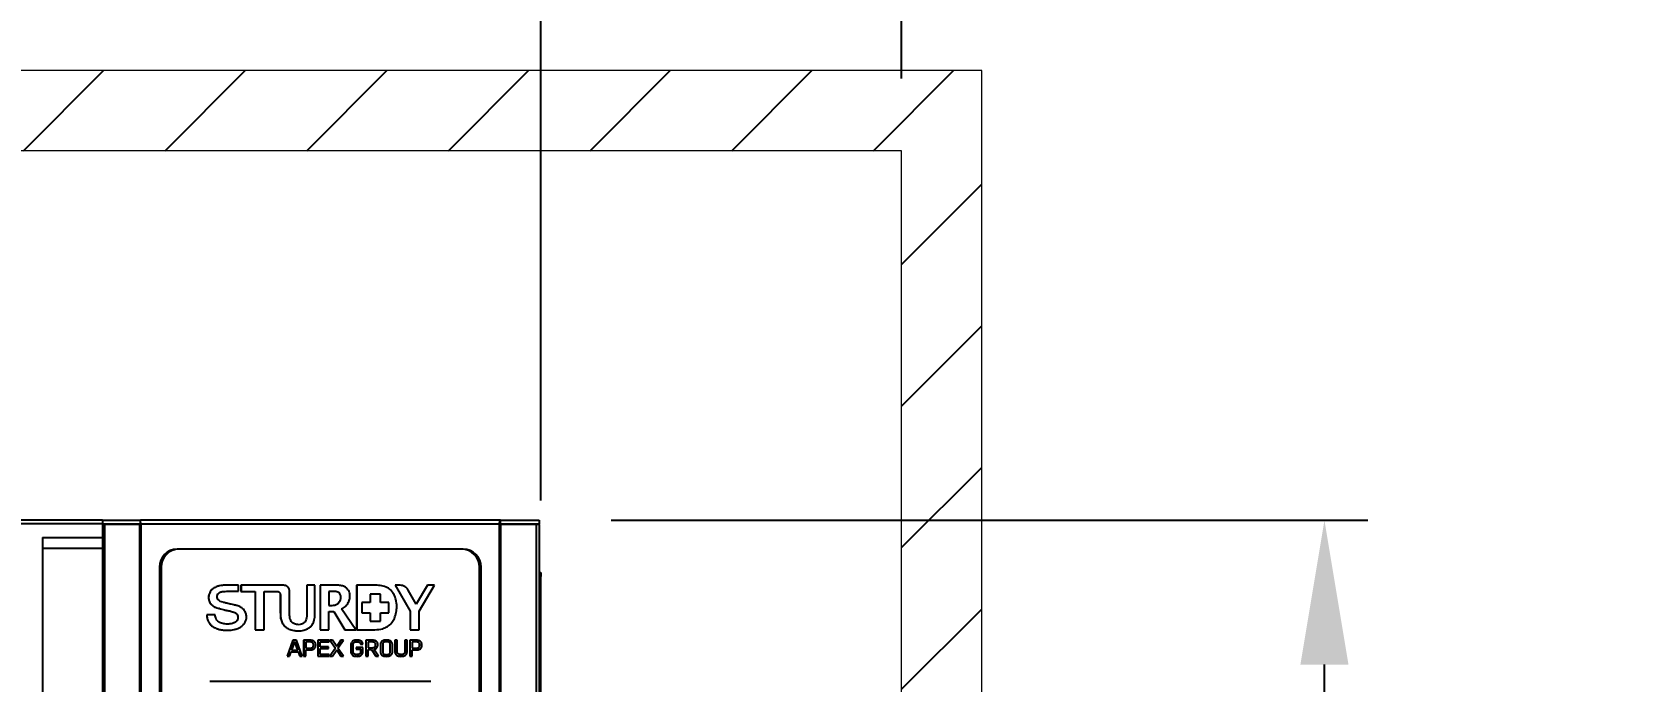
# Model space of a CAD drawing. Header units: millimetres. Extents: x 0 to 4395, y 0 to 3090.
# Drawn here: x 2417.5 to 2859.6, y 1299 to 1479.1 of the extents above; entities that cross this region are included whole.
import ezdxf

# ---------------------------------------------------------------- set-up
doc = ezdxf.new("R2010")
doc.units = ezdxf.units.MM
doc.header["$LTSCALE"] = 10
doc.header["$PDSIZE"] = -1
doc.linetypes.add('HIDDEN', pattern=[1.905, 1.27, -0.635])
doc.layers.add('D', color=102, linetype='Continuous')
doc.layers.add('H', color=2, linetype='HIDDEN')
doc.layers.add('S', color=4, linetype='Continuous', lineweight=15)
doc.styles.add('STU25', font='isocp2.shx')
doc.dimstyles.new('STU25', dxfattribs={"dimscale": 20, "dimtxt": 2.5, "dimasz": 2, "dimexe": 0.6, "dimexo": 1, "dimgap": 1, "dimtad": 1, "dimdsep": 46, "dimtxsty": 'STU25', "dimcen": 2, "dimazin": 2, "dimtfac": 1, "dimtmove": 0, "dimatfit": 3, "dimfxl": 0, "dimtolj": 1, "dimtzin": 0, "dimarcsym": 0})

# ---------------------------------------------------------------- blocks, each defined once
blk = doc.blocks.new('*D12')
at = {"layer": 'D', "color": 0, "lineweight": -2}
for p, q in [((2578.17, 1343.63), (2787.93, 1343.63)), ((2775.93, 849.13), (2775.93, 1303.63)), ((2672.38, 809.13), (2787.93, 809.13))]:
    blk.add_line(p, q, dxfattribs=at)
at = {"layer": 'D', "color": 0}
for points in [[(2782.59, 1303.63), (2769.26, 1303.63), (2775.93, 1343.63)], [(2769.26, 849.13), (2782.59, 849.13), (2775.93, 809.13)]]:
    blk.add_solid(points, dxfattribs=at)
at = {"layer": 'Defpoints', "color": 0}
for p in [(2558.17, 1343.63), (2775.93, 1343.63), (2652.38, 809.13)]:
    blk.add_point(p, dxfattribs=at)
at = {"layer": 'D', "color": 0, "insert": (2730.93, 1049.13), "char_height": 50, "attachment_point": 5, "rotation": 90, "style": 'STU25'}
blk.add_mtext('\\A1;535', dxfattribs=at)
blk = doc.blocks.new('*D14')
at = {"layer": 'D', "color": 0, "lineweight": -2}
for p, q in [((2558.67, 1349.13), (2558.67, 1602.82)), ((2658.67, 1466.13), (2658.67, 1602.82)), ((2518.67, 1590.82), (2478.67, 1590.82)), ((2558.67, 1590.82), (2658.67, 1590.82)), ((2698.67, 1590.82), (2996.28, 1590.82))]:
    blk.add_line(p, q, dxfattribs=at)
at = {"layer": 'D', "color": 0}
for points in [[(2518.67, 1584.16), (2518.67, 1597.49), (2558.67, 1590.82)], [(2698.67, 1597.49), (2698.67, 1584.16), (2658.67, 1590.82)]]:
    blk.add_solid(points, dxfattribs=at)
at = {"layer": 'Defpoints', "color": 0}
for p in [(2658.67, 1590.82), (2658.67, 1446.13), (2558.67, 1329.13)]:
    blk.add_point(p, dxfattribs=at)
at = {"layer": 'D', "color": 0, "insert": (2888.76, 1635.82), "char_height": 50, "attachment_point": 5, "style": 'STU25'}
blk.add_mtext('\\A1;Min100', dxfattribs=at)

msp = doc.modelspace()

# ---------------------------------------------------------------- hatches: boundary and pattern name
at = {"layer": 'H', "ltscale": 5}
h = msp.add_hatch(dxfattribs=at)
h.set_pattern_fill('ANSI31', color=256, scale=222.222222, style=0)
h.set_pattern_definition([(45, (193650.744, 13626.528), (-19.641855, 19.641855), [])])
h.paths.add_polyline_path([(1617.451, 786.911), (1617.451, 1468.353), (2680.894, 1468.353), (2680.894, 786.911)])
h.paths.add_polyline_path([(1639.673, 1446.133), (1639.673, 809.133), (2658.672, 809.133), (2658.672, 1446.133)], flags=16)

# ---------------------------------------------------------------- linework, layer by layer
at = {"color": 7, "linetype": 'Continuous', "lineweight": 25}
for p, q in [((2437.172, 1343.633), (2408.355, 1343.633)), ((2437.172, 1343.633), (2437.172, 1342.633)), ((2437.172, 1343.633), (2447.657, 1343.633)), ((2437.172, 1342.633), (2447.657, 1342.633)), ((2437.172, 1342.633), (2438.343, 1342.533)), ((2437.722, 1342.433), (2437.172, 1342.433)), ((2437.172, 1342.433), (2437.172, 1049.133)), ((2437.722, 1342.433), (2437.722, 1049.133)), ((2447.375, 1342.433), (2437.722, 1342.433)), ((2438.343, 1342.533), (2438.443, 1342.433)), ((2447.781, 1342.433), (2447.375, 1342.433)), ((2447.375, 1342.433), (2447.375, 1049.133)), ((2547.465, 1343.633), (2447.657, 1343.633)), ((2447.657, 1342.633), (2447.657, 1343.633)), ((2547.081, 1342.533), (2447.781, 1342.533)), ((2447.781, 1342.533), (2447.781, 1342.433)), ((2447.781, 1342.433), (2447.781, 1049.133)), ((2547.211, 1342.533), (2547.081, 1342.533)), ((2547.081, 1342.533), (2547.081, 1342.433)), ((2547.081, 1342.433), (2547.081, 1049.133)), ((2547.526, 1342.433), (2547.081, 1342.433)), ((2547.211, 1342.533), (2547.211, 1342.433)), ((2547.465, 1342.633), (2547.465, 1343.633)), ((2547.465, 1343.633), (2558.172, 1343.633)), ((2547.465, 1342.633), (2558.172, 1342.633)), ((2547.526, 1342.433), (2547.526, 1050.233)), ((2557.374, 1342.433), (2547.526, 1342.433)), ((2556.901, 1342.433), (2557.001, 1342.533)), ((2557.001, 1342.533), (2558.172, 1342.633)), ((2557.374, 1342.433), (2557.374, 1050.233)), ((2558.172, 1342.433), (2557.374, 1342.433)), ((2558.172, 1343.633), (2558.172, 1342.633)), ((2558.172, 1342.433), (2558.172, 1342.623)), ((2558.172, 1342.433), (2558.172, 1049.133)), ((2420.472, 1338.883), (2420.472, 1335.883)), ((2420.472, 1338.883), (2437.172, 1338.883)), ((2420.472, 1335.883), (2437.172, 1335.883)), ((2420.472, 1335.883), (2420.472, 1231.101)), ((2537.166, 1335.633), (2457.848, 1335.633)), ((2536.67, 1335.633), (2458.343, 1335.633)), ((2452.89, 1330.633), (2452.89, 1138.633)), ((2453.021, 1330.633), (2452.89, 1330.633)), ((2453.021, 1138.633), (2453.021, 1330.633)), ((2453.386, 1330.633), (2453.386, 1139.033)), ((2541.628, 1139.033), (2541.628, 1330.633)), ((2541.628, 1330.633), (2541.693, 1330.633)), ((2541.693, 1139.033), (2541.693, 1330.633)), ((2542.123, 1138.633), (2542.123, 1330.633)), ((2558.172, 1329.133), (2558.672, 1329.133)), ((2558.172, 1328.083), (2558.672, 1328.083)), ((2558.672, 1329.133), (2558.672, 1328.083)), ((2558.672, 839.133), (2558.672, 1328.083)), ((2466.545, 1322.193), (2466.532, 1322.193)), ((2466.971, 1323.767), (2466.958, 1323.767)), ((2468.097, 1324.869), (2468.084, 1324.869)), ((2469.533, 1325.477), (2469.52, 1325.477)), ((2474.804, 1325.624), (2471.526, 1325.624)), ((2473.191, 1323.952), (2473.174, 1323.952)), ((2474.796, 1323.946), (2474.804, 1325.624)), ((2487.284, 1325.624), (2475.526, 1325.624)), ((2475.526, 1325.624), (2475.526, 1323.921)), ((2475.526, 1323.921), (2479.428, 1323.921)), ((2475.539, 1325.624), (2475.539, 1323.921)), ((2479.428, 1323.921), (2479.428, 1313.296)), ((2479.441, 1323.921), (2479.428, 1323.921)), ((2479.441, 1323.921), (2479.441, 1313.296)), ((2481.967, 1313.296), (2481.967, 1323.921)), ((2481.967, 1323.921), (2485.386, 1323.921)), ((2485.53, 1323.931), (2485.513, 1323.931)), ((2486.157, 1323.692), (2486.144, 1323.692)), ((2486.428, 1323.008), (2486.428, 1318.076)), ((2486.441, 1323.008), (2486.428, 1323.008)), ((2486.441, 1323.008), (2486.441, 1318.076)), ((2487.297, 1325.624), (2487.284, 1325.624)), ((2488.967, 1318.058), (2488.967, 1323.817)), ((2493.808, 1325.624), (2493.808, 1317.876)), ((2496.025, 1325.624), (2493.808, 1325.624)), ((2493.821, 1325.624), (2493.821, 1317.876)), ((2496.025, 1318.051), (2496.025, 1325.624)), ((2502.024, 1325.624), (2497.456, 1325.624)), ((2497.456, 1325.624), (2497.456, 1313.296)), ((2497.469, 1325.624), (2497.469, 1313.296)), ((2499.847, 1323.937), (2499.847, 1320.029)), ((2500.732, 1323.937), (2499.847, 1323.937)), ((2500.745, 1323.937), (2500.732, 1323.937)), ((2502.732, 1323.491), (2502.719, 1323.491)), ((2503.221, 1322.287), (2503.208, 1322.287)), ((2512.856, 1325.624), (2507.596, 1325.624)), ((2507.596, 1325.624), (2507.596, 1313.296)), ((2507.609, 1325.624), (2507.609, 1313.296)), ((2511.349, 1323.196), (2511.349, 1320.837)), ((2514.195, 1323.196), (2511.349, 1323.196)), ((2514.195, 1320.837), (2514.195, 1323.196)), ((2514.208, 1323.196), (2514.195, 1323.196)), ((2514.208, 1320.837), (2514.208, 1323.196)), ((2519.279, 1325.624), (2518.302, 1325.624)), ((2518.302, 1325.624), (2522.41, 1318.46)), ((2518.316, 1325.624), (2522.423, 1318.46)), ((2519.292, 1325.624), (2519.279, 1325.624)), ((2524.093, 1320.421), (2521.868, 1324.301)), ((2527.201, 1325.624), (2524.093, 1320.421)), ((2527.214, 1325.624), (2524.106, 1320.421)), ((2524.95, 1318.476), (2529.219, 1325.624)), ((2529.219, 1325.624), (2527.201, 1325.624)), ((2468.386, 1317.43), (2466.021, 1317.43)), ((2466.686, 1321.268), (2466.673, 1321.268)), ((2467.17, 1320.409), (2467.157, 1320.409)), ((2468.087, 1319.677), (2468.074, 1319.677)), ((2469.534, 1319.147), (2469.521, 1319.147)), ((2471.891, 1318.6), (2471.878, 1318.6)), ((2473.565, 1318.154), (2473.552, 1318.154)), ((2474.331, 1317.692), (2474.318, 1317.692)), ((2486.441, 1318.076), (2486.428, 1318.076)), ((2493.821, 1317.876), (2493.808, 1317.876)), ((2499.847, 1320.029), (2500.428, 1320.029)), ((2499.847, 1313.296), (2499.847, 1318.343)), ((2499.847, 1318.343), (2501.229, 1318.343)), ((2500.441, 1320.029), (2500.428, 1320.029)), ((2501.229, 1318.343), (2504.274, 1313.296)), ((2501.242, 1318.343), (2501.229, 1318.343)), ((2501.242, 1318.343), (2504.287, 1313.296)), ((2502.613, 1320.72), (2502.6, 1320.72)), ((2507.365, 1313.296), (2503.379, 1319.058)), ((2509.071, 1320.837), (2509.071, 1317.966)), ((2511.349, 1320.837), (2509.071, 1320.837)), ((2509.071, 1317.966), (2511.349, 1317.966)), ((2511.349, 1317.966), (2511.349, 1315.669)), ((2516.534, 1320.837), (2514.195, 1320.837)), ((2514.195, 1315.669), (2514.195, 1317.966)), ((2514.195, 1317.966), (2516.534, 1317.966)), ((2514.208, 1315.669), (2514.208, 1317.966)), ((2516.534, 1317.966), (2516.534, 1320.837)), ((2516.547, 1320.837), (2516.534, 1320.837)), ((2516.547, 1317.966), (2516.534, 1317.966)), ((2516.547, 1317.966), (2516.547, 1320.837)), ((2522.41, 1318.46), (2522.41, 1313.296)), ((2522.423, 1318.46), (2522.41, 1318.46)), ((2522.423, 1318.46), (2522.423, 1313.296)), ((2524.106, 1320.421), (2524.093, 1320.421)), ((2524.95, 1313.296), (2524.95, 1318.476)), ((2466.507, 1315.504), (2466.494, 1315.504)), ((2467.717, 1314.166), (2467.704, 1314.166)), ((2469.497, 1313.391), (2469.484, 1313.391)), ((2471.823, 1314.856), (2471.81, 1314.856)), ((2473.149, 1315.016), (2473.136, 1315.016)), ((2474.038, 1315.429), (2474.025, 1315.429)), ((2474.53, 1316.008), (2474.517, 1316.008)), ((2474.681, 1316.673), (2474.668, 1316.673)), ((2479.428, 1313.296), (2481.967, 1313.296)), ((2487.076, 1314.955), (2487.063, 1314.955)), ((2488.803, 1313.481), (2488.79, 1313.481)), ((2491.458, 1314.672), (2491.445, 1314.672)), ((2493.18, 1315.332), (2493.167, 1315.332)), ((2497.456, 1313.296), (2499.847, 1313.296)), ((2504.274, 1313.296), (2507.365, 1313.296)), ((2507.596, 1313.296), (2512.632, 1313.296)), ((2511.349, 1315.669), (2514.195, 1315.669)), ((2514.208, 1315.669), (2514.195, 1315.669)), ((2522.41, 1313.296), (2524.95, 1313.296)), ((2489.874, 1310.375), (2488.332, 1305.957)), ((2489.887, 1310.375), (2488.345, 1305.957)), ((2490.355, 1309.935), (2489.567, 1307.666)), ((2490.91, 1310.375), (2489.874, 1310.375)), ((2490.463, 1309.935), (2490.355, 1309.935)), ((2490.476, 1309.935), (2490.463, 1309.935)), ((2491.251, 1307.666), (2490.463, 1309.935)), ((2491.264, 1307.666), (2490.476, 1309.935)), ((2492.478, 1305.957), (2490.91, 1310.375)), ((2494.642, 1310.374), (2492.893, 1310.374)), ((2492.893, 1310.374), (2492.893, 1305.957)), ((2492.906, 1310.374), (2492.906, 1305.957)), ((2493.532, 1309.904), (2493.532, 1308.169)), ((2494.626, 1309.904), (2493.532, 1309.904)), ((2494.639, 1309.904), (2494.626, 1309.904)), ((2495.609, 1309.191), (2495.596, 1309.191)), ((2495.596, 1308.888), (2495.596, 1309.191)), ((2495.609, 1308.888), (2495.596, 1308.888)), ((2495.609, 1308.888), (2495.609, 1309.191)), ((2496.234, 1308.881), (2496.234, 1309.204)), ((2500.007, 1310.374), (2496.815, 1310.374)), ((2496.815, 1310.374), (2496.815, 1305.957)), ((2496.828, 1310.374), (2496.828, 1305.957)), ((2497.454, 1308.528), (2497.454, 1309.903)), ((2497.454, 1309.903), (2500.007, 1309.903)), ((2499.817, 1308.528), (2497.454, 1308.528)), ((2499.817, 1308.057), (2499.817, 1308.528)), ((2500.007, 1309.903), (2500.007, 1310.374)), ((2500.903, 1310.374), (2500.19, 1310.374)), ((2500.19, 1310.374), (2501.708, 1308.175)), ((2500.203, 1310.374), (2501.721, 1308.175)), ((2502.056, 1308.64), (2500.903, 1310.374)), ((2503.233, 1310.374), (2502.056, 1308.64)), ((2502.069, 1308.64), (2502.056, 1308.64)), ((2503.246, 1310.374), (2502.069, 1308.64)), ((2502.412, 1308.181), (2503.938, 1310.374)), ((2503.938, 1310.374), (2503.233, 1310.374)), ((2505.995, 1309.247), (2505.995, 1307.09)), ((2506.008, 1309.247), (2505.995, 1309.247)), ((2506.008, 1309.247), (2506.008, 1307.09)), ((2506.634, 1307.09), (2506.634, 1309.235)), ((2507.685, 1309.953), (2507.668, 1309.953)), ((2508.698, 1309.241), (2509.336, 1309.241)), ((2511.875, 1310.374), (2510.126, 1310.374)), ((2510.126, 1310.374), (2510.126, 1305.957)), ((2510.139, 1310.374), (2510.139, 1305.957)), ((2510.763, 1309.904), (2510.763, 1308.293)), ((2511.858, 1309.904), (2510.763, 1309.904)), ((2511.871, 1309.904), (2511.858, 1309.904)), ((2512.837, 1309.005), (2512.837, 1309.191)), ((2512.85, 1309.191), (2512.837, 1309.191)), ((2512.85, 1309.005), (2512.837, 1309.005)), ((2512.85, 1309.005), (2512.85, 1309.191)), ((2513.475, 1308.999), (2513.475, 1309.21)), ((2514.172, 1309.247), (2514.172, 1307.09)), ((2514.185, 1309.247), (2514.172, 1309.247)), ((2514.185, 1309.247), (2514.185, 1307.09)), ((2514.811, 1309.235), (2514.811, 1307.09)), ((2515.86, 1309.953), (2515.846, 1309.953)), ((2516.876, 1307.09), (2516.876, 1309.235)), ((2516.889, 1309.235), (2516.876, 1309.235)), ((2516.889, 1307.09), (2516.889, 1309.235)), ((2517.514, 1307.084), (2517.514, 1309.241)), ((2518.857, 1310.375), (2518.219, 1310.375)), ((2518.219, 1310.375), (2518.219, 1307.09)), ((2518.232, 1310.375), (2518.232, 1307.09)), ((2518.857, 1307.09), (2518.857, 1310.375)), ((2521.568, 1310.375), (2520.93, 1310.375)), ((2520.93, 1310.375), (2520.93, 1307.09)), ((2520.943, 1310.375), (2520.943, 1307.09)), ((2521.568, 1307.084), (2521.568, 1310.375)), ((2524.106, 1310.374), (2522.356, 1310.374)), ((2522.356, 1310.374), (2522.356, 1305.957)), ((2522.369, 1310.374), (2522.369, 1305.957)), ((2522.995, 1309.904), (2522.995, 1308.169)), ((2524.09, 1309.904), (2522.995, 1309.904)), ((2524.103, 1309.904), (2524.09, 1309.904)), ((2525.073, 1309.191), (2525.06, 1309.191)), ((2525.06, 1308.888), (2525.06, 1309.191)), ((2525.073, 1308.888), (2525.06, 1308.888)), ((2525.073, 1308.888), (2525.073, 1309.191)), ((2525.698, 1308.881), (2525.698, 1309.204)), ((2488.332, 1305.957), (2488.97, 1305.957)), ((2488.97, 1305.957), (2489.418, 1307.202)), ((2489.418, 1307.202), (2491.416, 1307.202)), ((2489.567, 1307.666), (2491.251, 1307.666)), ((2491.264, 1307.666), (2491.251, 1307.666)), ((2491.416, 1307.202), (2491.847, 1305.957)), ((2491.429, 1307.202), (2491.416, 1307.202)), ((2491.429, 1307.202), (2491.86, 1305.957)), ((2491.847, 1305.957), (2492.478, 1305.957)), ((2492.893, 1305.957), (2493.532, 1305.957)), ((2493.532, 1308.169), (2494.642, 1308.169)), ((2493.532, 1305.957), (2493.532, 1307.698)), ((2493.532, 1307.698), (2494.676, 1307.698)), ((2494.655, 1308.169), (2494.642, 1308.169)), ((2496.815, 1305.957), (2500.007, 1305.957)), ((2497.454, 1306.427), (2497.454, 1308.057)), ((2497.454, 1308.057), (2499.817, 1308.057)), ((2500.007, 1306.427), (2497.454, 1306.427)), ((2500.007, 1305.957), (2500.007, 1306.427)), ((2501.708, 1308.175), (2500.182, 1305.957)), ((2500.182, 1305.957), (2500.911, 1305.957)), ((2501.721, 1308.175), (2500.195, 1305.957)), ((2500.911, 1305.957), (2502.065, 1307.704)), ((2501.721, 1308.175), (2501.708, 1308.175)), ((2502.065, 1307.704), (2503.225, 1305.957)), ((2502.078, 1307.704), (2502.065, 1307.704)), ((2502.078, 1307.704), (2503.238, 1305.957)), ((2503.955, 1305.957), (2502.412, 1308.181)), ((2503.225, 1305.957), (2503.955, 1305.957)), ((2506.008, 1307.09), (2505.995, 1307.09)), ((2509.336, 1308.392), (2507.479, 1308.392)), ((2507.479, 1308.392), (2507.479, 1307.921)), ((2507.479, 1307.921), (2508.698, 1307.921)), ((2507.492, 1308.392), (2507.492, 1307.921)), ((2507.668, 1306.365), (2507.683, 1306.365)), ((2508.698, 1307.921), (2508.698, 1307.09)), ((2508.711, 1307.921), (2508.698, 1307.921)), ((2508.711, 1307.09), (2508.698, 1307.09)), ((2508.711, 1307.921), (2508.711, 1307.09)), ((2509.336, 1307.084), (2509.336, 1308.392)), ((2510.126, 1305.957), (2510.763, 1305.957)), ((2510.763, 1308.293), (2511.875, 1308.293)), ((2510.763, 1305.957), (2510.763, 1307.822)), ((2510.763, 1307.822), (2511.734, 1307.822)), ((2511.734, 1307.822), (2512.895, 1305.957)), ((2511.747, 1307.822), (2511.734, 1307.822)), ((2511.747, 1307.822), (2512.908, 1305.957)), ((2511.888, 1308.293), (2511.875, 1308.293)), ((2513.616, 1305.957), (2512.405, 1307.865)), ((2512.895, 1305.957), (2513.616, 1305.957)), ((2514.185, 1307.09), (2514.172, 1307.09)), ((2515.846, 1306.365), (2515.86, 1306.365)), ((2516.889, 1307.09), (2516.876, 1307.09)), ((2518.232, 1307.09), (2518.219, 1307.09)), ((2519.892, 1306.365), (2519.907, 1306.365)), ((2520.943, 1307.09), (2520.93, 1307.09)), ((2522.356, 1305.957), (2522.995, 1305.957)), ((2522.995, 1308.169), (2524.106, 1308.169)), ((2522.995, 1305.957), (2522.995, 1307.698)), ((2522.995, 1307.698), (2524.139, 1307.698)), ((2524.119, 1308.169), (2524.106, 1308.169)), ((2466.87, 1299.033), (2528.143, 1299.033))]:
    msp.add_line(p, q, dxfattribs=at)
at = {"color": 8, "linetype": 'Continuous', "lineweight": 25}
for p, q in [((2437.289, 1342.623), (2410.243, 1342.623)), ((2438.343, 1342.533), (2447.781, 1342.533)), ((2547.211, 1342.533), (2557.001, 1342.533)), ((2557.162, 1342.433), (2557.162, 1342.547))]:
    msp.add_line(p, q, dxfattribs=at)
at = {"color": 7, "linetype": 'Continuous', "lineweight": 25}
for centre, start, end in [((2457.869, 1330.654), 90.24624, 180.24403), ((2457.999, 1330.654), 90.24624, 180.24403), ((2458.365, 1330.654), 90.24624, 180.24403), ((2536.649, 1330.654), 359.75587, 89.75369), ((2536.714, 1330.654), 359.75606, 89.75384), ((2537.145, 1330.654), 359.75641, 89.75349)]:
    msp.add_arc(centre, 4.979, start, end, dxfattribs=at)
for points, knots in [([(2447.781, 1342.533), (2447.761, 1342.677), (2447.721, 1342.966), (2447.687, 1343.329), (2447.668, 1343.584), (2447.661, 1343.617), (2447.657, 1343.633)], [0, 0, 0, 0, 0.25000182, 0.50000015, 0.750018, 1, 1, 1, 1]), ([(2447.771, 1342.607), (2447.754, 1342.614), (2447.716, 1342.63), (2447.678, 1342.632), (2447.657, 1342.633)], [0, 0, 0, 0, 0.4549433, 1, 1, 1, 1]), ([(2547.465, 1343.633), (2547.426, 1343.617), (2547.348, 1343.584), (2547.241, 1343.329), (2547.147, 1342.966), (2547.103, 1342.677), (2547.081, 1342.533)], [0, 0, 0, 0, 0.25001541, 0.50000212, 0.74999902, 1, 1, 1, 1]), ([(2547.465, 1342.633), (2547.443, 1342.632), (2547.4, 1342.629), (2547.335, 1342.605), (2547.272, 1342.572), (2547.231, 1342.546), (2547.211, 1342.533)], [0, 0, 0, 0, 0.2500108, 0.4999664, 0.7500099, 1, 1, 1, 1]), ([(2558.172, 1328.954), (2558.239, 1328.915), (2558.424, 1328.806), (2558.622, 1328.492), (2558.655, 1328.219), (2558.672, 1328.083)], [0, 0, 0, 0, 0.2202729, 0.610141, 1, 1, 1, 1]), ([(2558.672, 1328.083), (2558.655, 1328.054), (2558.622, 1327.995), (2558.424, 1327.919), (2558.239, 1327.873), (2558.172, 1327.856)], [0, 0, 0, 0, 0.38985059, 0.77970932, 1, 1, 1, 1]), ([(2466.958, 1323.767), (2466.821, 1323.499), (2466.568, 1323.003), (2466.543, 1322.448), (2466.532, 1322.193)], [0, 0, 0, 0, 0.5406885, 1, 1, 1, 1]), ([(2466.532, 1322.193), (2466.54, 1322.018), (2466.553, 1321.704), (2466.636, 1321.401), (2466.673, 1321.268)], [0, 0, 0, 0, 0.5580213, 1, 1, 1, 1]), ([(2466.971, 1323.767), (2466.834, 1323.499), (2466.581, 1323.003), (2466.557, 1322.448), (2466.545, 1322.193)], [0, 0, 0, 0, 0.5406879, 1, 1, 1, 1]), ([(2466.545, 1322.193), (2466.553, 1322.018), (2466.566, 1321.704), (2466.649, 1321.401), (2466.686, 1321.268)], [0, 0, 0, 0, 0.5580227, 1, 1, 1, 1]), ([(2468.084, 1324.869), (2467.837, 1324.695), (2467.402, 1324.388), (2467.092, 1323.955), (2466.958, 1323.767)], [0, 0, 0, 0, 0.5655785, 1, 1, 1, 1]), ([(2468.097, 1324.869), (2467.851, 1324.695), (2467.415, 1324.388), (2467.105, 1323.955), (2466.971, 1323.767)], [0, 0, 0, 0, 0.5655751, 1, 1, 1, 1]), ([(2469.52, 1325.477), (2469.232, 1325.397), (2468.726, 1325.256), (2468.277, 1324.985), (2468.084, 1324.869)], [0, 0, 0, 0, 0.5704328, 1, 1, 1, 1]), ([(2469.533, 1325.477), (2469.245, 1325.397), (2468.739, 1325.256), (2468.29, 1324.985), (2468.097, 1324.869)], [0, 0, 0, 0, 0.5704341, 1, 1, 1, 1]), ([(2468.897, 1322.446), (2468.907, 1322.605), (2468.925, 1322.878), (2469.071, 1323.107), (2469.133, 1323.203)], [0, 0, 0, 0, 0.5801413, 1, 1, 1, 1]), ([(2469.343, 1321.445), (2469.267, 1321.516), (2469.116, 1321.656), (2468.934, 1321.996), (2468.911, 1322.272), (2468.897, 1322.446)], [0, 0, 0, 0, 0.27525575, 0.54434721, 1, 1, 1, 1]), ([(2469.133, 1323.203), (2469.229, 1323.31), (2469.402, 1323.503), (2469.628, 1323.627), (2469.729, 1323.683)], [0, 0, 0, 0, 0.5532092, 1, 1, 1, 1]), ([(2471.526, 1325.624), (2471.147, 1325.626), (2470.475, 1325.63), (2469.811, 1325.524), (2469.52, 1325.477)], [0, 0, 0, 0, 0.5628337, 1, 1, 1, 1]), ([(2471.539, 1325.624), (2471.16, 1325.626), (2470.488, 1325.63), (2469.824, 1325.524), (2469.533, 1325.477)], [0, 0, 0, 0, 0.5628399, 1, 1, 1, 1]), ([(2469.729, 1323.683), (2469.868, 1323.732), (2470.124, 1323.823), (2470.391, 1323.869), (2470.513, 1323.889)], [0, 0, 0, 0, 0.5441135, 1, 1, 1, 1]), ([(2470.513, 1323.889), (2470.709, 1323.905), (2471.22, 1323.945), (2472.649, 1323.95), (2473.88, 1323.948), (2474.796, 1323.946)], [0, 0, 0, 0, 0.1377621, 0.3586369, 1, 1, 1, 1]), ([(2485.386, 1323.921), (2485.456, 1323.927), (2485.598, 1323.939), (2485.866, 1323.874), (2486.036, 1323.763), (2486.144, 1323.692)], [0, 0, 0, 0, 0.2583389, 0.525847, 1, 1, 1, 1]), ([(2485.528, 1323.925), (2485.555, 1323.927), (2485.654, 1323.933), (2485.879, 1323.871), (2486.049, 1323.761), (2486.157, 1323.692)], [0, 0, 0, 0, 0.1176147, 0.4358738, 1, 1, 1, 1]), ([(2486.144, 1323.692), (2486.187, 1323.648), (2486.278, 1323.555), (2486.372, 1323.316), (2486.406, 1323.128), (2486.428, 1323.008)], [0, 0, 0, 0, 0.2402089, 0.5159905, 1, 1, 1, 1]), ([(2486.157, 1323.692), (2486.2, 1323.648), (2486.291, 1323.555), (2486.385, 1323.316), (2486.42, 1323.128), (2486.441, 1323.008)], [0, 0, 0, 0, 0.2401899, 0.5159792, 1, 1, 1, 1]), ([(2488.536, 1325.059), (2488.434, 1325.161), (2488.24, 1325.356), (2487.819, 1325.595), (2487.486, 1325.613), (2487.284, 1325.624)], [0, 0, 0, 0, 0.30328433, 0.57904099, 1, 1, 1, 1]), ([(2488.967, 1323.817), (2488.96, 1324.069), (2488.946, 1324.532), (2488.664, 1324.895), (2488.536, 1325.059)], [0, 0, 0, 0, 0.54527258, 1, 1, 1, 1]), ([(2502.719, 1323.491), (2502.604, 1323.569), (2502.342, 1323.748), (2501.658, 1323.907), (2501.107, 1323.925), (2500.732, 1323.937)], [0, 0, 0, 0, 0.1990037, 0.4556132, 1, 1, 1, 1]), ([(2502.732, 1323.491), (2502.617, 1323.569), (2502.355, 1323.748), (2501.671, 1323.907), (2501.12, 1323.925), (2500.745, 1323.937)], [0, 0, 0, 0, 0.1990044, 0.4556113, 1, 1, 1, 1]), ([(2504.162, 1325.27), (2503.821, 1325.383), (2503.127, 1325.613), (2502.396, 1325.62), (2502.024, 1325.624)], [0, 0, 0, 0, 0.4913121, 1, 1, 1, 1]), ([(2502.6, 1320.72), (2502.795, 1320.986), (2503.14, 1321.456), (2503.188, 1322.035), (2503.208, 1322.287)], [0, 0, 0, 0, 0.5656243, 1, 1, 1, 1]), ([(2502.613, 1320.72), (2502.808, 1320.986), (2503.153, 1321.456), (2503.201, 1322.035), (2503.221, 1322.287)], [0, 0, 0, 0, 0.5656228, 1, 1, 1, 1]), ([(2503.208, 1322.287), (2503.186, 1322.55), (2503.147, 1323.008), (2502.846, 1323.347), (2502.719, 1323.491)], [0, 0, 0, 0, 0.5756696, 1, 1, 1, 1]), ([(2503.221, 1322.287), (2503.199, 1322.55), (2503.16, 1323.008), (2502.859, 1323.347), (2502.732, 1323.491)], [0, 0, 0, 0, 0.5756676, 1, 1, 1, 1]), ([(2505.321, 1324.196), (2505.146, 1324.445), (2504.836, 1324.889), (2504.367, 1325.154), (2504.162, 1325.27)], [0, 0, 0, 0, 0.5613982, 1, 1, 1, 1]), ([(2505.126, 1320.525), (2505.324, 1320.888), (2505.675, 1321.528), (2505.724, 1322.255), (2505.745, 1322.57)], [0, 0, 0, 0, 0.5664087, 1, 1, 1, 1]), ([(2505.745, 1322.57), (2505.725, 1322.895), (2505.689, 1323.468), (2505.432, 1323.977), (2505.321, 1324.196)], [0, 0, 0, 0, 0.5689732, 1, 1, 1, 1]), ([(2516.144, 1324.941), (2515.614, 1325.159), (2514.56, 1325.593), (2513.422, 1325.614), (2512.856, 1325.624)], [0, 0, 0, 0, 0.5024078, 1, 1, 1, 1]), ([(2518.018, 1322.929), (2517.739, 1323.388), (2517.25, 1324.193), (2516.476, 1324.716), (2516.144, 1324.941)], [0, 0, 0, 0, 0.5708013, 1, 1, 1, 1]), ([(2518.717, 1319.719), (2518.69, 1320.374), (2518.643, 1321.49), (2518.201, 1322.509), (2518.018, 1322.929)], [0, 0, 0, 0, 0.5878227, 1, 1, 1, 1]), ([(2520.935, 1325.295), (2520.65, 1325.411), (2520.118, 1325.627), (2519.545, 1325.625), (2519.279, 1325.624)], [0, 0, 0, 0, 0.53534351, 1, 1, 1, 1]), ([(2521.868, 1324.301), (2521.75, 1324.524), (2521.53, 1324.944), (2521.125, 1325.183), (2520.935, 1325.295)], [0, 0, 0, 0, 0.5330182, 1, 1, 1, 1]), ([(2466.021, 1317.43), (2466.046, 1317.039), (2466.09, 1316.366), (2466.375, 1315.758), (2466.494, 1315.504)], [0, 0, 0, 0, 0.581121, 1, 1, 1, 1]), ([(2466.034, 1317.43), (2466.059, 1317.039), (2466.103, 1316.366), (2466.388, 1315.758), (2466.507, 1315.504)], [0, 0, 0, 0, 0.5811222, 1, 1, 1, 1]), ([(2466.673, 1321.268), (2466.738, 1321.098), (2466.858, 1320.788), (2467.063, 1320.528), (2467.157, 1320.409)], [0, 0, 0, 0, 0.5452187, 1, 1, 1, 1]), ([(2466.686, 1321.268), (2466.751, 1321.098), (2466.871, 1320.788), (2467.076, 1320.528), (2467.17, 1320.409)], [0, 0, 0, 0, 0.5452174, 1, 1, 1, 1]), ([(2467.157, 1320.409), (2467.303, 1320.259), (2467.578, 1319.975), (2467.915, 1319.773), (2468.074, 1319.677)], [0, 0, 0, 0, 0.5303123, 1, 1, 1, 1]), ([(2467.17, 1320.409), (2467.316, 1320.259), (2467.591, 1319.975), (2467.929, 1319.773), (2468.087, 1319.677)], [0, 0, 0, 0, 0.5303123, 1, 1, 1, 1]), ([(2468.074, 1319.677), (2468.317, 1319.559), (2468.781, 1319.332), (2469.282, 1319.207), (2469.521, 1319.147)], [0, 0, 0, 0, 0.5224097, 1, 1, 1, 1]), ([(2468.087, 1319.677), (2468.33, 1319.559), (2468.794, 1319.332), (2469.295, 1319.207), (2469.534, 1319.147)], [0, 0, 0, 0, 0.5224002, 1, 1, 1, 1]), ([(2468.65, 1316.252), (2468.565, 1316.453), (2468.406, 1316.83), (2468.392, 1317.239), (2468.386, 1317.43)], [0, 0, 0, 0, 0.5316723, 1, 1, 1, 1]), ([(2470.505, 1320.897), (2470.258, 1320.97), (2469.841, 1321.092), (2469.487, 1321.343), (2469.343, 1321.445)], [0, 0, 0, 0, 0.5927251, 1, 1, 1, 1]), ([(2469.521, 1319.147), (2469.997, 1319.033), (2470.782, 1318.846), (2471.568, 1318.67), (2471.878, 1318.6)], [0, 0, 0, 0, 0.60688, 1, 1, 1, 1]), ([(2469.534, 1319.147), (2470.01, 1319.033), (2470.795, 1318.846), (2471.582, 1318.67), (2471.891, 1318.6)], [0, 0, 0, 0, 0.6068741, 1, 1, 1, 1]), ([(2471.101, 1320.754), (2470.953, 1320.79), (2470.755, 1320.839), (2470.556, 1320.885), (2470.505, 1320.897)], [0, 0, 0, 0, 0.7444688, 1, 1, 1, 1]), ([(2472.265, 1320.477), (2472.037, 1320.531), (2471.649, 1320.622), (2471.262, 1320.716), (2471.101, 1320.754)], [0, 0, 0, 0, 0.5858176, 1, 1, 1, 1]), ([(2471.878, 1318.6), (2472.211, 1318.524), (2472.774, 1318.395), (2473.326, 1318.224), (2473.552, 1318.154)], [0, 0, 0, 0, 0.5915063, 1, 1, 1, 1]), ([(2471.891, 1318.6), (2472.224, 1318.524), (2472.787, 1318.395), (2473.339, 1318.224), (2473.565, 1318.154)], [0, 0, 0, 0, 0.5914964, 1, 1, 1, 1]), ([(2473.524, 1320.182), (2473.291, 1320.236), (2472.871, 1320.334), (2472.451, 1320.433), (2472.265, 1320.477)], [0, 0, 0, 0, 0.55445386, 1, 1, 1, 1]), ([(2474.403, 1319.971), (2474.268, 1320.004), (2473.975, 1320.077), (2473.681, 1320.145), (2473.524, 1320.182)], [0, 0, 0, 0, 0.4627918, 1, 1, 1, 1]), ([(2473.552, 1318.154), (2473.705, 1318.092), (2473.986, 1317.979), (2474.215, 1317.782), (2474.318, 1317.692)], [0, 0, 0, 0, 0.54783967, 1, 1, 1, 1]), ([(2473.565, 1318.154), (2473.718, 1318.092), (2473.999, 1317.979), (2474.228, 1317.782), (2474.331, 1317.692)], [0, 0, 0, 0, 0.5478293, 1, 1, 1, 1]), ([(2474.318, 1317.692), (2474.378, 1317.624), (2474.504, 1317.483), (2474.642, 1317.134), (2474.658, 1316.854), (2474.668, 1316.673)], [0, 0, 0, 0, 0.2461316, 0.5106327, 1, 1, 1, 1]), ([(2474.331, 1317.692), (2474.391, 1317.624), (2474.517, 1317.483), (2474.655, 1317.134), (2474.671, 1316.854), (2474.681, 1316.673)], [0, 0, 0, 0, 0.2461272, 0.510631, 1, 1, 1, 1]), ([(2475.559, 1319.466), (2475.36, 1319.58), (2474.993, 1319.791), (2474.589, 1319.914), (2474.403, 1319.971)], [0, 0, 0, 0, 0.5398609, 1, 1, 1, 1]), ([(2476.38, 1318.735), (2476.246, 1318.886), (2476, 1319.162), (2475.696, 1319.371), (2475.559, 1319.466)], [0, 0, 0, 0, 0.5464565, 1, 1, 1, 1]), ([(2476.873, 1317.851), (2476.803, 1318.026), (2476.675, 1318.341), (2476.472, 1318.613), (2476.38, 1318.735)], [0, 0, 0, 0, 0.5515606, 1, 1, 1, 1]), ([(2477.034, 1316.909), (2477.024, 1317.087), (2477.008, 1317.407), (2476.915, 1317.714), (2476.873, 1317.851)], [0, 0, 0, 0, 0.5521894, 1, 1, 1, 1]), ([(2486.428, 1318.076), (2486.436, 1317.383), (2486.447, 1316.293), (2486.898, 1315.313), (2487.063, 1314.955)], [0, 0, 0, 0, 0.6356163, 1, 1, 1, 1]), ([(2486.441, 1318.076), (2486.449, 1317.383), (2486.46, 1316.293), (2486.911, 1315.313), (2487.076, 1314.955)], [0, 0, 0, 0, 0.6356141, 1, 1, 1, 1]), ([(2489.656, 1315.341), (2489.535, 1315.496), (2489.263, 1315.845), (2489.012, 1316.786), (2488.985, 1317.544), (2488.967, 1318.058)], [0, 0, 0, 0, 0.204674, 0.4611604, 1, 1, 1, 1]), ([(2493.808, 1317.876), (2493.788, 1317.292), (2493.762, 1316.538), (2493.452, 1315.689), (2493.257, 1315.444), (2493.167, 1315.332)], [0, 0, 0, 0, 0.64973953, 0.83860423, 1, 1, 1, 1]), ([(2493.821, 1317.876), (2493.801, 1317.292), (2493.775, 1316.538), (2493.465, 1315.689), (2493.27, 1315.444), (2493.18, 1315.332)], [0, 0, 0, 0, 0.64974, 0.8386044, 1, 1, 1, 1]), ([(2495.49, 1314.98), (2495.584, 1315.183), (2495.793, 1315.635), (2495.987, 1316.674), (2496.01, 1317.5), (2496.025, 1318.051)], [0, 0, 0, 0, 0.2124155, 0.474427, 1, 1, 1, 1]), ([(2500.428, 1320.029), (2500.924, 1320.053), (2501.572, 1320.085), (2502.29, 1320.422), (2502.5, 1320.624), (2502.6, 1320.72)], [0, 0, 0, 0, 0.62910392, 0.82333142, 1, 1, 1, 1]), ([(2500.441, 1320.029), (2500.937, 1320.053), (2501.585, 1320.085), (2502.303, 1320.422), (2502.513, 1320.624), (2502.613, 1320.72)], [0, 0, 0, 0, 0.6291028, 0.8233412, 1, 1, 1, 1]), ([(2503.379, 1319.058), (2503.771, 1319.267), (2504.458, 1319.634), (2504.925, 1320.257), (2505.126, 1320.525)], [0, 0, 0, 0, 0.5699423, 1, 1, 1, 1]), ([(2518.052, 1316.429), (2518.266, 1317.004), (2518.66, 1318.067), (2518.699, 1319.199), (2518.717, 1319.719)], [0, 0, 0, 0, 0.5410291, 1, 1, 1, 1]), ([(2466.494, 1315.504), (2466.679, 1315.215), (2467.008, 1314.699), (2467.492, 1314.328), (2467.704, 1314.166)], [0, 0, 0, 0, 0.5609408, 1, 1, 1, 1]), ([(2466.507, 1315.504), (2466.692, 1315.215), (2467.022, 1314.699), (2467.505, 1314.328), (2467.717, 1314.166)], [0, 0, 0, 0, 0.5609378, 1, 1, 1, 1]), ([(2467.704, 1314.166), (2468.008, 1313.983), (2468.568, 1313.647), (2469.196, 1313.471), (2469.484, 1313.391)], [0, 0, 0, 0, 0.5420705, 1, 1, 1, 1]), ([(2467.717, 1314.166), (2468.021, 1313.983), (2468.581, 1313.647), (2469.21, 1313.471), (2469.497, 1313.391)], [0, 0, 0, 0, 0.5420689, 1, 1, 1, 1]), ([(2469.388, 1315.454), (2469.223, 1315.578), (2468.929, 1315.801), (2468.735, 1316.115), (2468.65, 1316.252)], [0, 0, 0, 0, 0.56169496, 1, 1, 1, 1]), ([(2470.477, 1314.999), (2470.257, 1315.059), (2469.875, 1315.164), (2469.534, 1315.367), (2469.388, 1315.454)], [0, 0, 0, 0, 0.5734714, 1, 1, 1, 1]), ([(2469.484, 1313.391), (2469.878, 1313.31), (2470.596, 1313.163), (2471.328, 1313.146), (2471.659, 1313.138)], [0, 0, 0, 0, 0.5480339, 1, 1, 1, 1]), ([(2469.497, 1313.391), (2469.891, 1313.31), (2470.609, 1313.163), (2471.341, 1313.146), (2471.672, 1313.138)], [0, 0, 0, 0, 0.54803543, 1, 1, 1, 1]), ([(2471.81, 1314.856), (2471.552, 1314.862), (2471.103, 1314.873), (2470.663, 1314.961), (2470.477, 1314.999)], [0, 0, 0, 0, 0.5759035, 1, 1, 1, 1]), ([(2471.659, 1313.138), (2472.031, 1313.149), (2472.693, 1313.169), (2473.343, 1313.294), (2473.627, 1313.349)], [0, 0, 0, 0, 0.5620372, 1, 1, 1, 1]), ([(2473.136, 1315.016), (2472.908, 1314.965), (2472.471, 1314.866), (2472.024, 1314.859), (2471.81, 1314.856)], [0, 0, 0, 0, 0.5216719, 1, 1, 1, 1]), ([(2473.149, 1315.016), (2472.921, 1314.965), (2472.484, 1314.866), (2472.037, 1314.859), (2471.823, 1314.856)], [0, 0, 0, 0, 0.5216583, 1, 1, 1, 1]), ([(2474.025, 1315.429), (2473.879, 1315.337), (2473.6, 1315.161), (2473.286, 1315.063), (2473.136, 1315.016)], [0, 0, 0, 0, 0.5222162, 1, 1, 1, 1]), ([(2474.038, 1315.429), (2473.892, 1315.337), (2473.613, 1315.161), (2473.299, 1315.063), (2473.149, 1315.016)], [0, 0, 0, 0, 0.5222123, 1, 1, 1, 1]), ([(2473.627, 1313.349), (2473.972, 1313.438), (2474.573, 1313.592), (2475.118, 1313.888), (2475.35, 1314.014)], [0, 0, 0, 0, 0.57383699, 1, 1, 1, 1]), ([(2474.517, 1316.008), (2474.447, 1315.888), (2474.318, 1315.664), (2474.118, 1315.503), (2474.025, 1315.429)], [0, 0, 0, 0, 0.5384778, 1, 1, 1, 1]), ([(2474.53, 1316.008), (2474.46, 1315.888), (2474.331, 1315.664), (2474.131, 1315.503), (2474.038, 1315.429)], [0, 0, 0, 0, 0.5384752, 1, 1, 1, 1]), ([(2474.668, 1316.673), (2474.659, 1316.547), (2474.644, 1316.316), (2474.556, 1316.104), (2474.517, 1316.008)], [0, 0, 0, 0, 0.5503344, 1, 1, 1, 1]), ([(2474.681, 1316.673), (2474.672, 1316.547), (2474.657, 1316.316), (2474.569, 1316.104), (2474.53, 1316.008)], [0, 0, 0, 0, 0.5503363, 1, 1, 1, 1]), ([(2475.35, 1314.014), (2475.616, 1314.196), (2476.088, 1314.519), (2476.424, 1314.982), (2476.57, 1315.184)], [0, 0, 0, 0, 0.5638806, 1, 1, 1, 1]), ([(2476.57, 1315.184), (2476.719, 1315.476), (2476.996, 1316.019), (2477.022, 1316.627), (2477.034, 1316.909)], [0, 0, 0, 0, 0.5366449, 1, 1, 1, 1]), ([(2487.063, 1314.955), (2487.327, 1314.614), (2487.803, 1314), (2488.486, 1313.641), (2488.79, 1313.481)], [0, 0, 0, 0, 0.5551627, 1, 1, 1, 1]), ([(2487.076, 1314.955), (2487.34, 1314.614), (2487.816, 1314), (2488.499, 1313.641), (2488.803, 1313.481)], [0, 0, 0, 0, 0.5551614, 1, 1, 1, 1]), ([(2488.79, 1313.481), (2489.237, 1313.322), (2490.083, 1313.023), (2490.978, 1312.998), (2491.4, 1312.986)], [0, 0, 0, 0, 0.5289117, 1, 1, 1, 1]), ([(2488.803, 1313.481), (2489.25, 1313.322), (2490.096, 1313.023), (2490.991, 1312.998), (2491.413, 1312.986)], [0, 0, 0, 0, 0.5289117, 1, 1, 1, 1]), ([(2491.445, 1314.672), (2491.061, 1314.702), (2490.396, 1314.754), (2489.876, 1315.166), (2489.656, 1315.341)], [0, 0, 0, 0, 0.5761019, 1, 1, 1, 1]), ([(2491.4, 1312.986), (2491.929, 1313.005), (2492.813, 1313.035), (2493.625, 1313.38), (2493.952, 1313.519)], [0, 0, 0, 0, 0.59814863, 1, 1, 1, 1]), ([(2493.167, 1315.332), (2492.895, 1315.12), (2492.384, 1314.724), (2491.743, 1314.689), (2491.445, 1314.672)], [0, 0, 0, 0, 0.5339557, 1, 1, 1, 1]), ([(2493.18, 1315.332), (2492.908, 1315.12), (2492.397, 1314.724), (2491.756, 1314.689), (2491.458, 1314.672)], [0, 0, 0, 0, 0.53395355, 1, 1, 1, 1]), ([(2493.952, 1313.519), (2494.301, 1313.736), (2494.917, 1314.117), (2495.317, 1314.72), (2495.49, 1314.98)], [0, 0, 0, 0, 0.5680298, 1, 1, 1, 1]), ([(2512.632, 1313.296), (2513.377, 1313.321), (2514.604, 1313.36), (2515.69, 1313.918), (2516.116, 1314.138)], [0, 0, 0, 0, 0.6073162, 1, 1, 1, 1]), ([(2516.116, 1314.138), (2516.561, 1314.487), (2517.365, 1315.119), (2517.84, 1316.025), (2518.052, 1316.429)], [0, 0, 0, 0, 0.5534647, 1, 1, 1, 1]), ([(2495.596, 1309.191), (2495.591, 1309.262), (2495.583, 1309.394), (2495.503, 1309.568), (2495.386, 1309.697), (2495.196, 1309.817), (2494.936, 1309.891), (2494.726, 1309.9), (2494.626, 1309.904)], [0, 0, 0, 0, 0.1551305, 0.2880276, 0.4116136, 0.5339228, 0.778848, 1, 1, 1, 1]), ([(2495.609, 1309.191), (2495.604, 1309.262), (2495.596, 1309.394), (2495.516, 1309.568), (2495.399, 1309.697), (2495.21, 1309.817), (2494.949, 1309.891), (2494.739, 1309.9), (2494.639, 1309.904)], [0, 0, 0, 0, 0.15513267, 0.28803468, 0.4116231, 0.53392979, 0.77885966, 1, 1, 1, 1]), ([(2496.234, 1309.204), (2496.231, 1309.264), (2496.223, 1309.397), (2496.159, 1309.605), (2496.04, 1309.825), (2495.841, 1310.041), (2495.543, 1310.225), (2495.131, 1310.353), (2494.817, 1310.367), (2494.642, 1310.374)], [0, 0, 0, 0, 0.081387, 0.1794528, 0.2913561, 0.4181793, 0.573288, 0.7624919, 1, 1, 1, 1]), ([(2494.642, 1308.169), (2494.741, 1308.173), (2494.949, 1308.182), (2495.206, 1308.259), (2495.391, 1308.38), (2495.506, 1308.51), (2495.583, 1308.685), (2495.591, 1308.817), (2495.596, 1308.888)], [0, 0, 0, 0, 0.2207044, 0.4638511, 0.5856706, 0.7094756, 0.8433784, 1, 1, 1, 1]), ([(2494.655, 1308.169), (2494.754, 1308.173), (2494.962, 1308.182), (2495.219, 1308.259), (2495.405, 1308.38), (2495.519, 1308.51), (2495.596, 1308.685), (2495.604, 1308.817), (2495.609, 1308.888)], [0, 0, 0, 0, 0.220704, 0.4638555, 0.58567, 0.7094786, 0.8433787, 1, 1, 1, 1]), ([(2494.676, 1307.698), (2494.839, 1307.705), (2495.135, 1307.717), (2495.526, 1307.835), (2495.818, 1308.009), (2496.023, 1308.222), (2496.152, 1308.451), (2496.222, 1308.673), (2496.23, 1308.816), (2496.234, 1308.881)], [0, 0, 0, 0, 0.2242535, 0.4052308, 0.555432, 0.6850421, 0.8053729, 0.9114139, 1, 1, 1, 1]), ([(2509.336, 1309.241), (2509.329, 1309.32), (2509.313, 1309.492), (2509.195, 1309.753), (2508.987, 1310.013), (2508.661, 1310.236), (2508.209, 1310.389), (2507.665, 1310.435), (2507.119, 1310.388), (2506.659, 1310.23), (2506.334, 1310.001), (2506.131, 1309.739), (2506.018, 1309.485), (2506.002, 1309.32), (2505.995, 1309.247)], [0, 0, 0, 0, 0.0518947, 0.113952, 0.1858276, 0.2700586, 0.372187, 0.4998695, 0.6309358, 0.7346557, 0.819399, 0.8909641, 0.9515408, 1, 1, 1, 1]), ([(2507.856, 1310.401), (2507.798, 1310.408), (2507.545, 1310.438), (2507.131, 1310.383), (2506.672, 1310.231), (2506.347, 1310), (2506.144, 1309.74), (2506.031, 1309.485), (2506.015, 1309.32), (2506.008, 1309.247)], [0, 0, 0, 0, 0.0714787, 0.3148112, 0.5073736, 0.6647074, 0.7975629, 0.9100321, 1, 1, 1, 1]), ([(2506.634, 1309.235), (2506.639, 1309.305), (2506.649, 1309.437), (2506.767, 1309.663), (2507.018, 1309.845), (2507.347, 1309.934), (2507.668, 1309.962), (2507.989, 1309.934), (2508.314, 1309.845), (2508.565, 1309.666), (2508.683, 1309.441), (2508.693, 1309.31), (2508.698, 1309.241)], [0, 0, 0, 0, 0.0742355, 0.1396865, 0.26539, 0.3926085, 0.5022977, 0.6102218, 0.7365208, 0.8615691, 0.9264968, 1, 1, 1, 1]), ([(2507.683, 1309.953), (2507.784, 1309.948), (2508.002, 1309.937), (2508.327, 1309.844), (2508.578, 1309.666), (2508.696, 1309.441), (2508.706, 1309.31), (2508.711, 1309.241)], [0, 0, 0, 0, 0.2168391, 0.4706087, 0.72186, 0.8523148, 1, 1, 1, 1]), ([(2512.837, 1309.191), (2512.832, 1309.262), (2512.823, 1309.394), (2512.742, 1309.568), (2512.624, 1309.697), (2512.432, 1309.817), (2512.17, 1309.891), (2511.959, 1309.9), (2511.858, 1309.904)], [0, 0, 0, 0, 0.1544485, 0.287046, 0.41075443, 0.53346862, 0.77920885, 1, 1, 1, 1]), ([(2512.85, 1309.191), (2512.845, 1309.262), (2512.836, 1309.394), (2512.755, 1309.568), (2512.637, 1309.697), (2512.445, 1309.817), (2512.183, 1309.891), (2511.972, 1309.9), (2511.871, 1309.904)], [0, 0, 0, 0, 0.154448, 0.2870457, 0.4107543, 0.5334735, 0.7792141, 1, 1, 1, 1]), ([(2513.475, 1309.21), (2513.471, 1309.27), (2513.463, 1309.402), (2513.398, 1309.61), (2513.278, 1309.829), (2513.077, 1310.044), (2512.777, 1310.227), (2512.364, 1310.354), (2512.05, 1310.367), (2511.875, 1310.374)], [0, 0, 0, 0, 0.0812623, 0.1790638, 0.2907807, 0.4176189, 0.5729707, 0.7624604, 1, 1, 1, 1]), ([(2511.875, 1308.293), (2511.974, 1308.297), (2512.183, 1308.306), (2512.442, 1308.382), (2512.629, 1308.502), (2512.745, 1308.631), (2512.824, 1308.804), (2512.832, 1308.935), (2512.837, 1309.005)], [0, 0, 0, 0, 0.2213956, 0.4661128, 0.5884311, 0.7121279, 0.8450846, 1, 1, 1, 1]), ([(2511.888, 1308.293), (2511.987, 1308.297), (2512.196, 1308.306), (2512.455, 1308.382), (2512.642, 1308.502), (2512.758, 1308.631), (2512.837, 1308.804), (2512.845, 1308.935), (2512.85, 1309.005)], [0, 0, 0, 0, 0.2214166, 0.4661333, 0.5884329, 0.7121294, 0.8450858, 1, 1, 1, 1]), ([(2512.405, 1307.865), (2512.549, 1307.906), (2512.81, 1307.979), (2513.122, 1308.196), (2513.331, 1308.453), (2513.452, 1308.726), (2513.468, 1308.915), (2513.475, 1308.999)], [0, 0, 0, 0, 0.2653096, 0.4814411, 0.6650717, 0.850358, 1, 1, 1, 1]), ([(2517.514, 1309.241), (2517.507, 1309.317), (2517.49, 1309.488), (2517.371, 1309.745), (2517.164, 1310.006), (2516.839, 1310.232), (2516.386, 1310.388), (2515.842, 1310.435), (2515.296, 1310.388), (2514.837, 1310.234), (2514.511, 1310.008), (2514.307, 1309.747), (2514.194, 1309.491), (2514.179, 1309.323), (2514.172, 1309.247)], [0, 0, 0, 0, 0.0504893, 0.112199, 0.1843149, 0.2689215, 0.3712654, 0.4989499, 0.6299816, 0.7334902, 0.8178666, 0.8892018, 0.9501354, 1, 1, 1, 1]), ([(2516.033, 1310.4), (2515.975, 1310.407), (2515.722, 1310.438), (2515.309, 1310.384), (2514.85, 1310.235), (2514.524, 1310.007), (2514.32, 1309.747), (2514.207, 1309.491), (2514.192, 1309.323), (2514.185, 1309.247)], [0, 0, 0, 0, 0.0713457, 0.3142136, 0.5060551, 0.6624349, 0.7946468, 0.9075816, 1, 1, 1, 1]), ([(2516.876, 1309.235), (2516.87, 1309.305), (2516.86, 1309.438), (2516.743, 1309.666), (2516.492, 1309.847), (2516.166, 1309.935), (2515.846, 1309.962), (2515.524, 1309.935), (2515.195, 1309.848), (2514.943, 1309.666), (2514.826, 1309.438), (2514.816, 1309.305), (2514.811, 1309.235)], [0, 0, 0, 0, 0.0746384, 0.14013424, 0.26517834, 0.39102652, 0.49856773, 0.6078996, 0.73459509, 0.8598554, 0.925362, 1, 1, 1, 1]), ([(2516.889, 1309.235), (2516.883, 1309.305), (2516.873, 1309.438), (2516.756, 1309.666), (2516.505, 1309.846), (2516.179, 1309.937), (2515.961, 1309.948), (2515.86, 1309.953)], [0, 0, 0, 0, 0.1497074, 0.2810777, 0.5318722, 0.784296, 1, 1, 1, 1]), ([(2525.06, 1309.191), (2525.055, 1309.262), (2525.047, 1309.394), (2524.967, 1309.568), (2524.85, 1309.697), (2524.661, 1309.817), (2524.4, 1309.891), (2524.19, 1309.9), (2524.09, 1309.904)], [0, 0, 0, 0, 0.1551525, 0.2880805, 0.4116847, 0.5340251, 0.7789449, 1, 1, 1, 1]), ([(2525.073, 1309.191), (2525.069, 1309.262), (2525.06, 1309.394), (2524.98, 1309.568), (2524.863, 1309.697), (2524.674, 1309.817), (2524.413, 1309.891), (2524.203, 1309.9), (2524.103, 1309.904)], [0, 0, 0, 0, 0.1551525, 0.2880805, 0.4116847, 0.5340251, 0.7789449, 1, 1, 1, 1]), ([(2525.698, 1309.204), (2525.695, 1309.264), (2525.687, 1309.397), (2525.623, 1309.605), (2525.504, 1309.825), (2525.305, 1310.041), (2525.007, 1310.225), (2524.595, 1310.353), (2524.281, 1310.367), (2524.106, 1310.374)], [0, 0, 0, 0, 0.0813857, 0.1794507, 0.2913628, 0.4181994, 0.5733168, 0.7625138, 1, 1, 1, 1]), ([(2524.106, 1308.169), (2524.205, 1308.173), (2524.413, 1308.182), (2524.67, 1308.259), (2524.856, 1308.38), (2524.97, 1308.51), (2525.047, 1308.685), (2525.056, 1308.817), (2525.06, 1308.888)], [0, 0, 0, 0, 0.22070337, 0.46387186, 0.58569695, 0.70950358, 0.84339251, 1, 1, 1, 1]), ([(2524.119, 1308.169), (2524.218, 1308.173), (2524.426, 1308.182), (2524.683, 1308.259), (2524.869, 1308.38), (2524.983, 1308.51), (2525.06, 1308.685), (2525.069, 1308.817), (2525.073, 1308.888)], [0, 0, 0, 0, 0.2207043, 0.4638737, 0.5856946, 0.7095017, 0.8433912, 1, 1, 1, 1]), ([(2524.139, 1307.698), (2524.303, 1307.705), (2524.598, 1307.717), (2524.99, 1307.835), (2525.282, 1308.009), (2525.488, 1308.221), (2525.616, 1308.451), (2525.686, 1308.673), (2525.694, 1308.816), (2525.698, 1308.881)], [0, 0, 0, 0, 0.2242316, 0.4052169, 0.5554264, 0.6850543, 0.8053866, 0.9114212, 1, 1, 1, 1]), ([(2505.995, 1307.09), (2506, 1307.028), (2506.011, 1306.891), (2506.09, 1306.679), (2506.226, 1306.456), (2506.442, 1306.238), (2506.751, 1306.053), (2507.168, 1305.923), (2507.481, 1305.909), (2507.654, 1305.901)], [0, 0, 0, 0, 0.0819009, 0.1812469, 0.2957391, 0.4258748, 0.5833345, 0.7709062, 1, 1, 1, 1]), ([(2506.008, 1307.09), (2506.013, 1307.028), (2506.024, 1306.891), (2506.103, 1306.679), (2506.239, 1306.456), (2506.455, 1306.238), (2506.764, 1306.053), (2507.181, 1305.923), (2507.494, 1305.909), (2507.667, 1305.901)], [0, 0, 0, 0, 0.0818996, 0.1812453, 0.2957358, 0.4258671, 0.5833244, 0.7708933, 1, 1, 1, 1]), ([(2508.698, 1307.09), (2508.693, 1307.019), (2508.683, 1306.885), (2508.566, 1306.656), (2508.315, 1306.472), (2507.989, 1306.384), (2507.668, 1306.357), (2507.347, 1306.384), (2507.018, 1306.472), (2506.766, 1306.655), (2506.649, 1306.885), (2506.639, 1307.019), (2506.634, 1307.09)], [0, 0, 0, 0, 0.0751019, 0.1408634, 0.2658784, 0.3913655, 0.4985728, 0.6075311, 0.7338623, 0.8591166, 0.9248981, 1, 1, 1, 1]), ([(2507.654, 1305.901), (2507.821, 1305.908), (2508.126, 1305.921), (2508.535, 1306.04), (2508.848, 1306.212), (2509.078, 1306.423), (2509.229, 1306.651), (2509.318, 1306.874), (2509.331, 1307.019), (2509.336, 1307.084)], [0, 0, 0, 0, 0.2209071, 0.403157, 0.556611, 0.6890152, 0.8101281, 0.9144859, 1, 1, 1, 1]), ([(2508.711, 1307.09), (2508.706, 1307.019), (2508.696, 1306.885), (2508.579, 1306.656), (2508.328, 1306.473), (2508.002, 1306.381), (2507.784, 1306.37), (2507.683, 1306.365)], [0, 0, 0, 0, 0.1506339, 0.2825333, 0.5332791, 0.784977, 1, 1, 1, 1]), ([(2514.172, 1307.09), (2514.177, 1307.026), (2514.188, 1306.886), (2514.268, 1306.671), (2514.406, 1306.448), (2514.624, 1306.232), (2514.935, 1306.05), (2515.352, 1305.922), (2515.666, 1305.908), (2515.839, 1305.901)], [0, 0, 0, 0, 0.0841018, 0.1841564, 0.2984478, 0.4279889, 0.5847842, 0.77175, 1, 1, 1, 1]), ([(2514.185, 1307.09), (2514.19, 1307.026), (2514.201, 1306.886), (2514.281, 1306.671), (2514.419, 1306.448), (2514.637, 1306.232), (2514.948, 1306.05), (2515.365, 1305.922), (2515.679, 1305.908), (2515.852, 1305.901)], [0, 0, 0, 0, 0.0841026, 0.1841619, 0.2984451, 0.4279868, 0.5847856, 0.771749, 1, 1, 1, 1]), ([(2514.811, 1307.09), (2514.816, 1307.019), (2514.826, 1306.885), (2514.943, 1306.655), (2515.195, 1306.472), (2515.524, 1306.384), (2515.846, 1306.357), (2516.166, 1306.384), (2516.493, 1306.472), (2516.743, 1306.656), (2516.86, 1306.885), (2516.87, 1307.019), (2516.876, 1307.09)], [0, 0, 0, 0, 0.0751185, 0.1408952, 0.2661309, 0.3924625, 0.5014268, 0.6086066, 0.7340941, 0.859115, 0.9248811, 1, 1, 1, 1]), ([(2515.839, 1305.901), (2516.007, 1305.908), (2516.313, 1305.92), (2516.721, 1306.036), (2517.034, 1306.206), (2517.262, 1306.415), (2517.411, 1306.644), (2517.497, 1306.87), (2517.509, 1307.017), (2517.514, 1307.084)], [0, 0, 0, 0, 0.2217572, 0.4036703, 0.5559135, 0.6868699, 0.8070625, 0.9119497, 1, 1, 1, 1]), ([(2515.86, 1306.365), (2515.961, 1306.37), (2516.179, 1306.381), (2516.506, 1306.473), (2516.756, 1306.655), (2516.874, 1306.885), (2516.883, 1307.019), (2516.889, 1307.09)], [0, 0, 0, 0, 0.2149767, 0.4666744, 0.7174196, 0.8493305, 1, 1, 1, 1]), ([(2518.219, 1307.09), (2518.223, 1307.026), (2518.233, 1306.885), (2518.31, 1306.669), (2518.446, 1306.445), (2518.664, 1306.229), (2518.979, 1306.048), (2519.404, 1305.922), (2519.725, 1305.908), (2519.902, 1305.901)], [0, 0, 0, 0, 0.0841112, 0.1831659, 0.2957451, 0.4235526, 0.5795339, 0.7677162, 1, 1, 1, 1]), ([(2518.232, 1307.09), (2518.236, 1307.026), (2518.246, 1306.885), (2518.323, 1306.669), (2518.459, 1306.445), (2518.677, 1306.229), (2518.992, 1306.048), (2519.417, 1305.922), (2519.738, 1305.908), (2519.915, 1305.901)], [0, 0, 0, 0, 0.0841107, 0.1831663, 0.2957435, 0.4235508, 0.5795347, 0.7677167, 1, 1, 1, 1]), ([(2520.93, 1307.09), (2520.925, 1307.019), (2520.915, 1306.885), (2520.798, 1306.655), (2520.546, 1306.472), (2520.217, 1306.384), (2519.895, 1306.357), (2519.573, 1306.384), (2519.244, 1306.472), (2518.991, 1306.655), (2518.873, 1306.885), (2518.863, 1307.019), (2518.857, 1307.09)], [0, 0, 0, 0, 0.0749156, 0.140542, 0.2655341, 0.3915592, 0.5001387, 0.6076143, 0.7338014, 0.8593171, 0.9250674, 1, 1, 1, 1]), ([(2519.902, 1305.901), (2520.071, 1305.908), (2520.377, 1305.92), (2520.786, 1306.035), (2521.097, 1306.204), (2521.323, 1306.413), (2521.469, 1306.642), (2521.553, 1306.869), (2521.563, 1307.016), (2521.568, 1307.084)], [0, 0, 0, 0, 0.22296867, 0.40494811, 0.55650942, 0.68655185, 0.80610643, 0.91106121, 1, 1, 1, 1]), ([(2520.943, 1307.09), (2520.938, 1307.019), (2520.928, 1306.885), (2520.811, 1306.655), (2520.559, 1306.473), (2520.23, 1306.381), (2520.009, 1306.37), (2519.907, 1306.365)], [0, 0, 0, 0, 0.1497898, 0.2810032, 0.5309172, 0.7828966, 1, 1, 1, 1])]:
    msp.add_open_spline(points, degree=3, knots=knots, dxfattribs=at)
at = {"layer": 'S', "linetype": 'Continuous'}
for p, q in [((2680.894, 1468.353), (1617.451, 1468.353)), ((2680.894, 786.911), (2680.894, 1468.353)), ((2658.672, 1446.133), (1639.673, 1446.133)), ((2658.672, 809.133), (2658.672, 1446.133))]:
    msp.add_line(p, q, dxfattribs=at)

# ---------------------------------------------------------------- dimensions: what is measured, and where the dimension line sits
at = {"layer": 'D'}
dim = msp.add_linear_dim(base=(2658.672, 1590.825), p1=(2558.672, 1329.133), p2=(2658.672, 1446.133), text='Min<>', dimstyle='STU25', dxfattribs=at)
dim.commit()
dim.dimension.update_dxf_attribs({"geometry": '*D14', "text_midpoint": (2888.762, 1590.825), "dimtype": 160})
dim = msp.add_linear_dim(base=(2775.927, 1343.633), p1=(2652.379, 809.133), p2=(2558.172, 1343.633), angle=90, text='535', dimstyle='STU25', override={"dimtxsty": 'STU25'}, dxfattribs=at)
dim.commit()
dim.dimension.update_dxf_attribs({"geometry": '*D12', "text_midpoint": (2775.927, 1049.133), "dimtype": 160})

doc.saveas('drawing.dxf')
